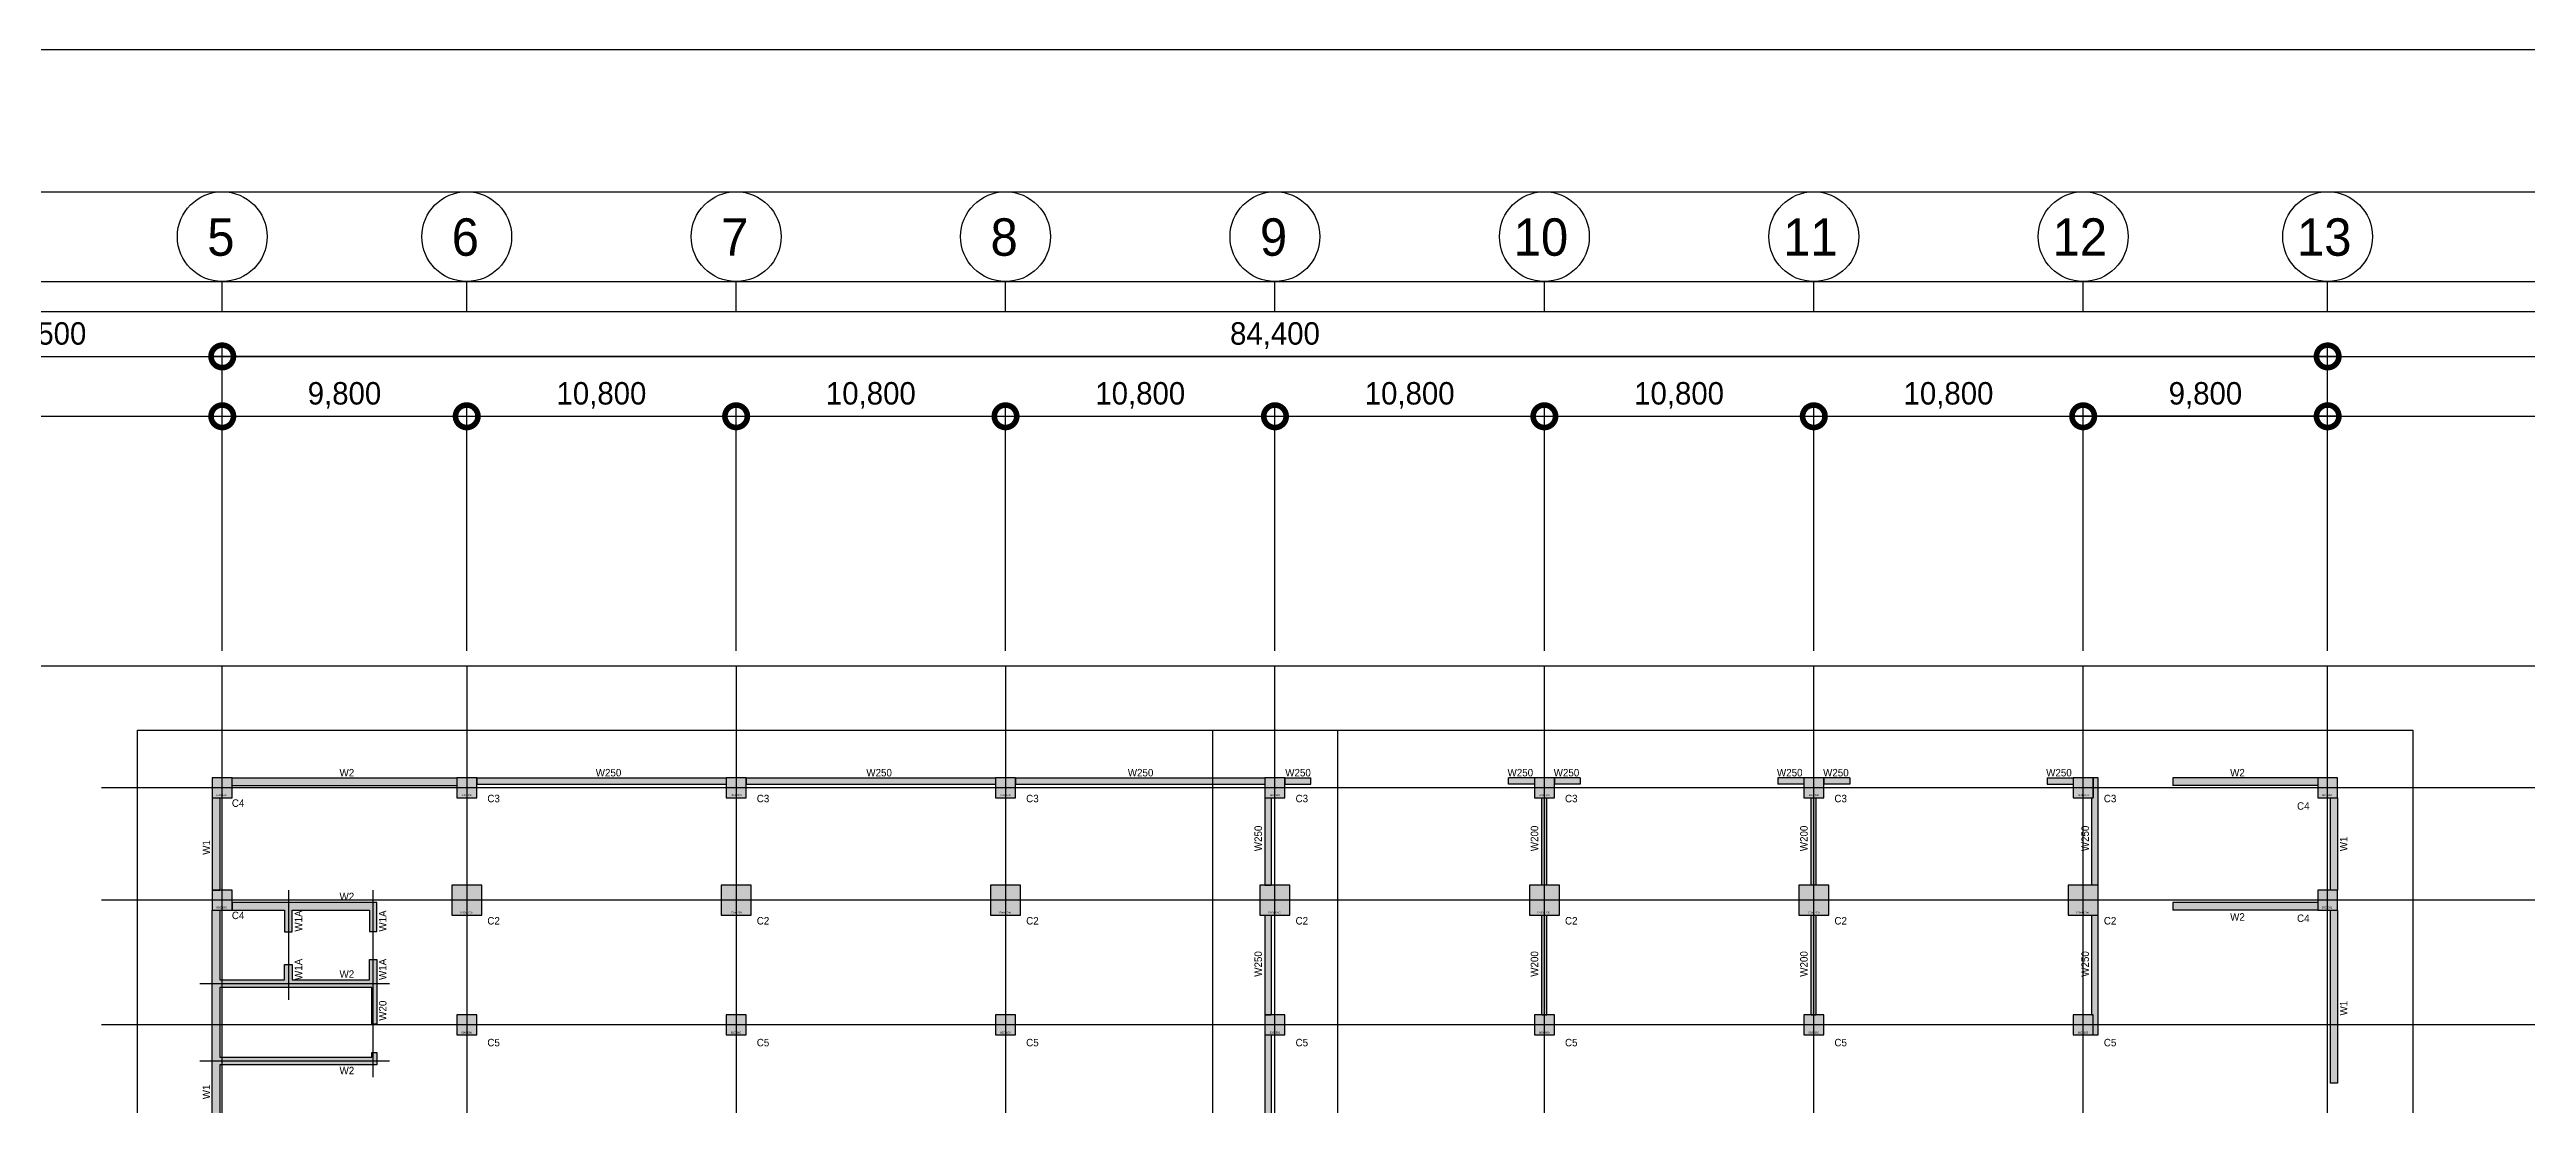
# Model space of a CAD drawing. Header units: millimetres. Extents: x -1318 to 252300, y 0 to 178200.
# Drawn here: x 85630 to 184923, y 135916 to 178200 of the extents above; entities that cross this region are included whole.
import ezdxf

# ---------------------------------------------------------------- set-up
doc = ezdxf.new("R2010")
doc.units = ezdxf.units.MM
doc.header["$LTSCALE"] = 300
doc.header["$PDSIZE"] = -1
for name, color, linetype in [('A-CEN', 1, 'Continuous'), ('A-CEN_axis', 12, 'Continuous'), ('A-COLUMN', 2, 'Continuous'), ('A-CON', 2, 'Continuous'), ('A-DIM', 7, 'Continuous'), ('A-SYM-BUB', 3, 'Continuous'), ('구조SOLID', 253, 'Continuous')]:
    doc.layers.add(name, color=color, linetype=linetype)
doc.layers.add('NOPLOT', color=191, linetype='Continuous', plot=False)
doc.layers.add('기둥부호', color=171, linetype='Continuous', plot=False)
doc.styles.add('Gdim', font='Dotum.ttf')
doc.dimstyles.new('Gdim300', dxfattribs={"dimscale": 300, "dimtxt": 3, "dimasz": 6, "dimexe": 1.5, "dimexo": 2, "dimgap": 1, "dimtad": 1, "dimdec": 0, "dimzin": 0, "dimdsep": 46, "dimlunit": 6, "dimtxsty": 'Gdim', "dimblk": 'DOTSMALL', "dimblk1": 'DOTSMALL', "dimblk2": 'DOTSMALL', "dimcen": 1.5, "dimdle": 1.5, "dimclrd": 1, "dimclre": 1, "dimclrt": 256, "dimazin": 0, "dimtfac": 1, "dimtdec": 0, "dimtix": 1, "dimtmove": 2, "dimatfit": 3, "dimldrblk": 'DOTSMALL', "dimfxl": 0, "dimtolj": 1, "dimtzin": 0, "dimlwd": -1, "dimlwe": -1, "dimarcsym": 0})

# ---------------------------------------------------------------- blocks, each defined once
blk = doc.blocks.new('A$Cd589e0f6')
at = {"layer": 'NOPLOT'}
for points in [[(9900, -5700), (218700, -5700), (218700, -172500), (9900, -172500)], [(13500, -9300), (215100, -9300), (215100, -168900), (13500, -168900)], [(14700, -10500), (213900, -10500), (213900, -167700), (14700, -167700)], [(16500, -12300), (212100, -12300), (212100, -165900), (16500, -165900)], [(18900, -14700), (209700, -14700), (209700, -163500), (18900, -163500)], [(28900, -24700), (199700, -24700), (199700, -153500), (28900, -153500)]]:
    blk.add_lwpolyline(points, close=True, dxfattribs=at)
blk = doc.blocks.new('_DotSmall')
at = {"color": 0, "linetype": 'ByBlock', "const_width": 0.5}
blk.add_lwpolyline([(-0.0625, 0, 1), (0.0625, 0, 1)], format="xyb", close=True, dxfattribs=at)
blk = doc.blocks.new('*D362')
at = {"layer": 'A-DIM', "color": 1, "transparency": 16777216}
for p, q in [((62350, 14895), (74050, 14895)), ((62800, 5495), (62800, 15345)), ((73600, 5495), (73600, 15345))]:
    blk.add_line(p, q, dxfattribs=at)
at = {"layer": 'Defpoints', "color": 0, "transparency": 16777216}
for p in [(73600, 14895), (62800, 4895), (73600, 4895)]:
    blk.add_point(p, dxfattribs=at)
at = {"layer": 'A-DIM', "color": 1, "transparency": 16777216, "xscale": 1800, "yscale": 1800, "zscale": 1800, "rotation": 180}
blk.add_blockref('_DotSmall', (62800, 14895), dxfattribs=at)
at = {"layer": 'A-DIM', "color": 1, "transparency": 16777216, "xscale": 1800, "yscale": 1800, "zscale": 1800}
blk.add_blockref('_DotSmall', (73600, 14895), dxfattribs=at)
at = {"layer": 'A-DIM', "color": 3, "transparency": 16777216, "insert": (68200, 15732), "char_height": 900, "attachment_point": 5, "style": 'Gdim'}
blk.add_mtext('\\A1;10,800', dxfattribs=at)
blk = doc.blocks.new('*D363')
at = {"layer": 'A-DIM', "color": 1, "transparency": 16777216}
for p, q in [((51550, 14895), (63250, 14895)), ((52000, 5495), (52000, 15345)), ((62800, 5495), (62800, 15345))]:
    blk.add_line(p, q, dxfattribs=at)
at = {"layer": 'Defpoints', "color": 0, "transparency": 16777216}
for p in [(62800, 14895), (52000, 4895), (62800, 4895)]:
    blk.add_point(p, dxfattribs=at)
at = {"layer": 'A-DIM', "color": 1, "transparency": 16777216, "xscale": 1800, "yscale": 1800, "zscale": 1800, "rotation": 180}
blk.add_blockref('_DotSmall', (52000, 14895), dxfattribs=at)
at = {"layer": 'A-DIM', "color": 1, "transparency": 16777216, "xscale": 1800, "yscale": 1800, "zscale": 1800}
blk.add_blockref('_DotSmall', (62800, 14895), dxfattribs=at)
at = {"layer": 'A-DIM', "color": 3, "transparency": 16777216, "insert": (57400, 15732), "char_height": 900, "attachment_point": 5, "style": 'Gdim'}
blk.add_mtext('\\A1;10,800', dxfattribs=at)
blk = doc.blocks.new('*D364')
at = {"layer": 'A-DIM', "color": 1, "transparency": 16777216}
for p, q in [((41750, 14895), (52450, 14895)), ((42200, 5495), (42200, 15345)), ((52000, 5495), (52000, 15345))]:
    blk.add_line(p, q, dxfattribs=at)
at = {"layer": 'Defpoints', "color": 0, "transparency": 16777216}
for p in [(52000, 14895), (42200, 4895), (52000, 4895)]:
    blk.add_point(p, dxfattribs=at)
at = {"layer": 'A-DIM', "color": 1, "transparency": 16777216, "xscale": 1800, "yscale": 1800, "zscale": 1800, "rotation": 180}
blk.add_blockref('_DotSmall', (42200, 14895), dxfattribs=at)
at = {"layer": 'A-DIM', "color": 1, "transparency": 16777216, "xscale": 1800, "yscale": 1800, "zscale": 1800}
blk.add_blockref('_DotSmall', (52000, 14895), dxfattribs=at)
at = {"layer": 'A-DIM', "color": 3, "transparency": 16777216, "insert": (47100, 15732), "char_height": 900, "attachment_point": 5, "style": 'Gdim'}
blk.add_mtext('\\A1;9,800', dxfattribs=at)
blk = doc.blocks.new('*D323')
at = {"layer": 'A-DIM', "color": 1, "transparency": 16777216}
for p, q in [((27250, 17295), (42650, 17295)), ((27700, 5495), (27700, 17745)), ((42200, 5495), (42200, 17745))]:
    blk.add_line(p, q, dxfattribs=at)
at = {"layer": 'Defpoints', "color": 0, "transparency": 16777216}
for p in [(42200, 17295), (27700, 4895), (42200, 4895)]:
    blk.add_point(p, dxfattribs=at)
at = {"layer": 'A-DIM', "color": 1, "transparency": 16777216, "xscale": 1800, "yscale": 1800, "zscale": 1800, "rotation": 180}
blk.add_blockref('_DotSmall', (27700, 17295), dxfattribs=at)
at = {"layer": 'A-DIM', "color": 1, "transparency": 16777216, "xscale": 1800, "yscale": 1800, "zscale": 1800}
blk.add_blockref('_DotSmall', (42200, 17295), dxfattribs=at)
at = {"layer": 'A-DIM', "color": 3, "transparency": 16777216, "insert": (34950, 18132), "char_height": 900, "attachment_point": 5, "style": 'Gdim'}
blk.add_mtext('\\A1;14,500', dxfattribs=at)
blk = doc.blocks.new('*D327')
at = {"layer": 'A-DIM', "color": 1, "transparency": 16777216}
for p, q in [((73150, 14895), (84850, 14895)), ((73600, 5495), (73600, 15345)), ((84400, 5495), (84400, 15345))]:
    blk.add_line(p, q, dxfattribs=at)
at = {"layer": 'Defpoints', "color": 0, "transparency": 16777216}
for p in [(84400, 14895), (73600, 4895), (84400, 4895)]:
    blk.add_point(p, dxfattribs=at)
at = {"layer": 'A-DIM', "color": 1, "transparency": 16777216, "xscale": 1800, "yscale": 1800, "zscale": 1800, "rotation": 180}
blk.add_blockref('_DotSmall', (73600, 14895), dxfattribs=at)
at = {"layer": 'A-DIM', "color": 1, "transparency": 16777216, "xscale": 1800, "yscale": 1800, "zscale": 1800}
blk.add_blockref('_DotSmall', (84400, 14895), dxfattribs=at)
at = {"layer": 'A-DIM', "color": 3, "transparency": 16777216, "insert": (79000, 15732), "char_height": 900, "attachment_point": 5, "style": 'Gdim'}
blk.add_mtext('\\A1;10,800', dxfattribs=at)
blk = doc.blocks.new('*D334')
at = {"layer": 'A-DIM', "color": 1, "transparency": 16777216}
for p, q in [((105550, 14895), (117250, 14895)), ((106000, 5495), (106000, 15345)), ((116800, 5495), (116800, 15345))]:
    blk.add_line(p, q, dxfattribs=at)
at = {"layer": 'Defpoints', "color": 0, "transparency": 16777216}
for p in [(116800, 14895), (106000, 4895), (116800, 4895)]:
    blk.add_point(p, dxfattribs=at)
at = {"layer": 'A-DIM', "color": 1, "transparency": 16777216, "xscale": 1800, "yscale": 1800, "zscale": 1800, "rotation": 180}
blk.add_blockref('_DotSmall', (106000, 14895), dxfattribs=at)
at = {"layer": 'A-DIM', "color": 1, "transparency": 16777216, "xscale": 1800, "yscale": 1800, "zscale": 1800}
blk.add_blockref('_DotSmall', (116800, 14895), dxfattribs=at)
at = {"layer": 'A-DIM', "color": 3, "transparency": 16777216, "insert": (111400, 15732), "char_height": 900, "attachment_point": 5, "style": 'Gdim'}
blk.add_mtext('\\A1;10,800', dxfattribs=at)
blk = doc.blocks.new('*D335')
at = {"layer": 'A-DIM', "color": 1, "transparency": 16777216}
for p, q in [((127050, 14895), (116350, 14895)), ((116800, 5495), (116800, 15345)), ((126600, 5495), (126600, 15345))]:
    blk.add_line(p, q, dxfattribs=at)
at = {"layer": 'Defpoints', "color": 0, "transparency": 16777216}
for p in [(116800, 14895), (116800, 4895), (126600, 4895)]:
    blk.add_point(p, dxfattribs=at)
at = {"layer": 'A-DIM', "color": 1, "transparency": 16777216, "xscale": 1800, "yscale": 1800, "zscale": 1800, "rotation": 180}
blk.add_blockref('_DotSmall', (116800, 14895), dxfattribs=at)
at = {"layer": 'A-DIM', "color": 1, "transparency": 16777216, "xscale": 1800, "yscale": 1800, "zscale": 1800}
blk.add_blockref('_DotSmall', (126600, 14895), dxfattribs=at)
at = {"layer": 'A-DIM', "color": 3, "transparency": 16777216, "insert": (121700, 15732), "char_height": 900, "attachment_point": 5, "style": 'Gdim'}
blk.add_mtext('\\A1;9,800', dxfattribs=at)
blk = doc.blocks.new('*D336')
at = {"layer": 'A-DIM', "color": 1, "transparency": 16777216}
for p, q in [((127050, 17295), (41750, 17295)), ((42200, 5495), (42200, 17745)), ((126600, 5495), (126600, 17745))]:
    blk.add_line(p, q, dxfattribs=at)
at = {"layer": 'Defpoints', "color": 0, "transparency": 16777216}
for p in [(42200, 17295), (42200, 4895), (126600, 4895)]:
    blk.add_point(p, dxfattribs=at)
at = {"layer": 'A-DIM', "color": 1, "transparency": 16777216, "xscale": 1800, "yscale": 1800, "zscale": 1800, "rotation": 180}
blk.add_blockref('_DotSmall', (42200, 17295), dxfattribs=at)
at = {"layer": 'A-DIM', "color": 1, "transparency": 16777216, "xscale": 1800, "yscale": 1800, "zscale": 1800}
blk.add_blockref('_DotSmall', (126600, 17295), dxfattribs=at)
at = {"layer": 'A-DIM', "color": 3, "transparency": 16777216, "insert": (84400, 18132), "char_height": 900, "attachment_point": 5, "style": 'Gdim'}
blk.add_mtext('\\A1;84,400', dxfattribs=at)
blk = doc.blocks.new('*D337')
at = {"layer": 'A-DIM', "color": 1, "transparency": 16777216}
for p, q in [((94750, 14895), (106450, 14895)), ((95200, 5495), (95200, 15345)), ((106000, 5495), (106000, 15345))]:
    blk.add_line(p, q, dxfattribs=at)
at = {"layer": 'Defpoints', "color": 0, "transparency": 16777216}
for p in [(106000, 14895), (95200, 4895), (106000, 4895)]:
    blk.add_point(p, dxfattribs=at)
at = {"layer": 'A-DIM', "color": 1, "transparency": 16777216, "xscale": 1800, "yscale": 1800, "zscale": 1800, "rotation": 180}
blk.add_blockref('_DotSmall', (95200, 14895), dxfattribs=at)
at = {"layer": 'A-DIM', "color": 1, "transparency": 16777216, "xscale": 1800, "yscale": 1800, "zscale": 1800}
blk.add_blockref('_DotSmall', (106000, 14895), dxfattribs=at)
at = {"layer": 'A-DIM', "color": 3, "transparency": 16777216, "insert": (100600, 15732), "char_height": 900, "attachment_point": 5, "style": 'Gdim'}
blk.add_mtext('\\A1;10,800', dxfattribs=at)
blk = doc.blocks.new('*D338')
at = {"layer": 'A-DIM', "color": 1, "transparency": 16777216}
for p, q in [((83950, 14895), (95650, 14895)), ((84400, 5495), (84400, 15345)), ((95200, 5495), (95200, 15345))]:
    blk.add_line(p, q, dxfattribs=at)
at = {"layer": 'Defpoints', "color": 0, "transparency": 16777216}
for p in [(95200, 14895), (84400, 4895), (95200, 4895)]:
    blk.add_point(p, dxfattribs=at)
at = {"layer": 'A-DIM', "color": 1, "transparency": 16777216, "xscale": 1800, "yscale": 1800, "zscale": 1800, "rotation": 180}
blk.add_blockref('_DotSmall', (84400, 14895), dxfattribs=at)
at = {"layer": 'A-DIM', "color": 1, "transparency": 16777216, "xscale": 1800, "yscale": 1800, "zscale": 1800}
blk.add_blockref('_DotSmall', (95200, 14895), dxfattribs=at)
at = {"layer": 'A-DIM', "color": 3, "transparency": 16777216, "insert": (89800, 15732), "char_height": 900, "attachment_point": 5, "style": 'Gdim'}
blk.add_mtext('\\A1;10,800', dxfattribs=at)
blk = doc.blocks.new('C2')
at = {"layer": 'A-COLUMN'}
blk.add_lwpolyline([(-600, -600), (600, -600), (600, 600), (-600, 600)], close=True, dxfattribs=at)
at = {"layer": 'NOPLOT', "style": 'Gdim'}
blk.add_text('1200x1200', height=75, dxfattribs=at).set_placement((-289, -530))
blk = doc.blocks.new('C3')
at = {"layer": 'A-COLUMN'}
blk.add_lwpolyline([(-400, -400), (400, -400), (400, 400), (-400, 400)], close=True, dxfattribs=at)
at = {"layer": 'NOPLOT', "style": 'Gdim'}
blk.add_text('800X800', height=75, dxfattribs=at).set_placement((-202, -330))
blk = doc.blocks.new('C4')
at = {"layer": 'A-COLUMN'}
blk.add_lwpolyline([(-400, -400), (400, -400), (400, 400), (-400, 400)], close=True, dxfattribs=at)
at = {"layer": 'NOPLOT', "style": 'Gdim'}
blk.add_text('800X800', height=75, dxfattribs=at).set_placement((-230, -328))
blk = doc.blocks.new('C5')
at = {"layer": 'A-COLUMN'}
blk.add_lwpolyline([(-400, -400), (400, -400), (400, 400), (-400, 400)], close=True, dxfattribs=at)
at = {"layer": 'NOPLOT', "style": 'Gdim'}
blk.add_text('800X800', height=75, dxfattribs=at).set_placement((-211, -347))
blk = doc.blocks.new('grid-noplot-update')
at = {"layer": 'A-CEN_axis'}
for p, q in [((42200, -123905), (42200, 4895)), ((52000, 4895), (52000, -75026.5)), ((62800, 4895), (62800, -75026.5)), ((73600, 4895), (73600, -75026.5)), ((84400, -123905), (84400, 4895)), ((95200, -123905), (95200, 4895)), ((106000, -43800), (106000, 4895)), ((116800, -123905), (116800, 4895)), ((126600, -123905), (126600, 4895)), ((149346.4, 0), (37353.2, 0)), ((149346.4, -4500), (37353.2, -4500)), ((149346.4, -9500), (37353.2, -9500))]:
    blk.add_line(p, q, dxfattribs=at)
at = {"layer": 'A-SYM-BUB', "color": 7, "elevation": 0}
for points in [[(42200, 19095), (42200, 20295, -1), (42200, 23895, -1), (42200, 20295, 0)], [(52000, 19095), (52000, 20295, -1), (52000, 23895, -1), (52000, 20295, 0)], [(62800, 19095), (62800, 20295, -1), (62800, 23895, -1), (62800, 20295, 0)], [(73600, 19095), (73600, 20295, -1), (73600, 23895, -1), (73600, 20295, 0)], [(84400, 19095), (84400, 20295, -1), (84400, 23895, -1), (84400, 20295, 0)], [(95200, 19095), (95200, 20295, -1), (95200, 23895, -1), (95200, 20295, 0)], [(106000, 19095), (106000, 20295, -1), (106000, 23895, -1), (106000, 20295, 0)], [(116800, 19095), (116800, 20295, -1), (116800, 23895, -1), (116800, 20295, 0)], [(126600, 19095), (126600, 20295, -1), (126600, 23895, -1), (126600, 20295, 0)]]:
    blk.add_lwpolyline(points, format="xyb", dxfattribs=at)
at = {"layer": 'A-SYM-BUB', "style": 'Gdim'}
for s, p in [('6', (51398.5, 21329)), ('8', (72998.5, 21329)), ('9', (83798.5, 21329)), ('10', (93971.8, 21329)), ('12', (115571.8, 21329)), ('13', (125371.8, 21329)), ('5', (41598.5, 21329)), ('7', (62198.5, 21329)), ('11', (104771.8, 21329))]:
    blk.add_text(s, height=1500, dxfattribs=at).set_placement(p)
at = {"layer": 'A-DIM'}
for base, p1, p2, picture, middle in [((42200, 17295), (27700, 4895), (42200, 4895), '*D323', (34950, 18132.3)), ((52000, 14895), (42200, 4895), (52000, 4895), '*D364', (47100, 15732.3)), ((62800, 14895), (52000, 4895), (62800, 4895), '*D363', (57400, 15732.3)), ((73600, 14895), (62800, 4895), (73600, 4895), '*D362', (68200, 15732.3)), ((84400, 14895), (73600, 4895), (84400, 4895), '*D327', (79000, 15732.3)), ((116800, 14895), (126600, 4895), (116800, 4895), '*D335', (121700, 15732.3))]:
    dim = blk.add_linear_dim(base=base, p1=p1, p2=p2, angle=180, dimstyle='Gdim300', override={"dimtxsty": 'Gdim', "dimclrt": 3}, dxfattribs=at)
    dim.commit()
    dim.dimension.update_dxf_attribs({"geometry": picture, "text_midpoint": middle})
for base, p1, p2, picture, middle in [((42200, 17295), (126600, 4895), (42200, 4895), '*D336', (84400, 18132.3)), ((95200, 14895), (84400, 4895), (95200, 4895), '*D338', (89800, 15732.3)), ((106000, 14895), (95200, 4895), (106000, 4895), '*D337', (100600, 15732.3)), ((116800, 14895), (106000, 4895), (116800, 4895), '*D334', (111400, 15732.3))]:
    dim = blk.add_linear_dim(base=base, p1=p1, p2=p2, dimstyle='Gdim300', override={"dimtxsty": 'Gdim', "dimclrt": 3}, dxfattribs=at)
    dim.commit()
    dim.dimension.update_dxf_attribs({"geometry": picture, "text_midpoint": middle})

msp = doc.modelspace()

# ---------------------------------------------------------------- hatches: boundary and pattern name
at = {"layer": '구조SOLID', "transparency": 33554687}
h = msp.add_hatch(color=256, dxfattribs=at)
h.dxf.hatch_style = 1
h.paths.add_polyline_path([(92954, 149005), (92154, 149005), (92154, 148205), (92954, 148205)])
h.paths.add_polyline_path([(101954, 149005), (92954, 149005), (92954, 148705), (101954, 148705)])
h.paths.add_polyline_path([(102754, 149005), (101954, 149005), (101954, 148205), (102754, 148205)])
h.paths.add_polyline_path([(112754, 149005), (102754, 149005), (102754, 148755), (112754, 148755)])
h.paths.add_polyline_path([(113554, 149005), (112754, 149005), (112754, 148205), (113554, 148205)])
h.paths.add_polyline_path([(123554, 149005), (113554, 149005), (113554, 148755), (123554, 148755)])
h.paths.add_polyline_path([(124354, 149005), (123554, 149005), (123554, 148205), (124354, 148205)])
h.paths.add_polyline_path([(134354, 149005), (124354, 149005), (124354, 148755), (134354, 148755)])
h.paths.add_polyline_path([(135154, 149005), (134354, 149005), (134354, 148205), (135154, 148205)])
h.paths.add_polyline_path([(134604, 148205), (134354, 148205), (134354, 144705), (134604, 144705)])
h.paths.add_polyline_path([(135354, 144705), (134154, 144705), (134154, 143505), (135354, 143505)])
h.paths.add_polyline_path([(134604, 143505), (134354, 143505), (134354, 139505), (134604, 139505)])
h.paths.add_polyline_path([(135154, 139505), (134354, 139505), (134354, 138705), (135154, 138705)])
h.paths.add_polyline_path([(134604, 138705), (134354, 138705), (134354, 128805), (134604, 128805)])
h.paths.add_polyline_path([(135454, 128805), (134054, 128805), (134054, 127405), (135454, 127405)])
h.paths.add_polyline_path([(144854, 127755), (135454, 127755), (135454, 127505), (144854, 127505)])
h.paths.add_polyline_path([(146254, 128805), (144854, 128805), (144854, 127405), (146254, 127405)])
h.paths.add_polyline_path([(155654, 127755), (146254, 127755), (146254, 127505), (155654, 127505)])
h.paths.add_polyline_path([(157054, 128805), (155654, 128805), (155654, 127405), (157054, 127405)])
h.paths.add_polyline_path([(166554, 127755), (157054, 127755), (157054, 127505), (166554, 127505)])
h.paths.add_polyline_path([(167754, 128705), (166554, 128705), (166554, 127505), (167754, 127505)])
h.paths.add_polyline_path([(168054, 127755), (167754, 127755), (167754, 127505), (168054, 127505)])
h.paths.add_polyline_path([(171054, 135205), (170754, 135205), (170754, 127755), (170454, 127755), (170454, 127505), (171054, 127505), (171054, 128305), (176554, 128305), (176554, 128605), (171054, 128605)])
h.paths.add_polyline_path([(177354, 128605), (176554, 128605), (176554, 127605), (177354, 127605)])
h.paths.add_polyline_path([(177354, 135445), (177054, 135445), (177054, 128605), (177354, 128605)])
h.paths.add_polyline_path([(176554, 149005), (170754, 149005), (170754, 148705), (176554, 148705)])
h.paths.add_polyline_path([(177354, 149005), (176554, 149005), (176554, 148205), (177354, 148205)])
h.paths.add_polyline_path([(177354, 148205), (177054, 148205), (177054, 144505), (177354, 144505)])
h.paths.add_polyline_path([(177354, 144505), (176554, 144505), (176554, 143705), (177354, 143705)])
h.paths.add_polyline_path([(176554, 144005), (170754, 144005), (170754, 143705), (176554, 143705)])
h.paths.add_polyline_path([(177354, 143705), (177054, 143705), (177054, 136765), (177354, 136765)])
h.paths.add_polyline_path([(167554, 149005), (166754, 149005), (166754, 148205), (167554, 148205)])
h.paths.add_polyline_path([(167754, 149005), (167554, 149005), (167554, 148205), (167504, 148205), (167504, 144705), (167754, 144705)])
h.paths.add_polyline_path([(167754, 144705), (166554, 144705), (166554, 143505), (167754, 143505)])
h.paths.add_polyline_path([(167754, 143505), (167504, 143505), (167504, 139505), (167554, 139505), (167554, 138705), (167754, 138705)])
h.paths.add_polyline_path([(167554, 139505), (166754, 139505), (166754, 138705), (167554, 138705)])
h.paths.add_polyline_path([(156754, 149005), (155954, 149005), (155954, 148205), (156754, 148205)])
h.paths.add_polyline_path([(156454, 148205), (156254, 148205), (156254, 144705), (156454, 144705)])
h.paths.add_polyline_path([(156954, 144705), (155754, 144705), (155754, 143505), (156954, 143505)])
h.paths.add_polyline_path([(156454, 143505), (156254, 143505), (156254, 139505), (156454, 139505)])
h.paths.add_polyline_path([(156754, 139505), (155954, 139505), (155954, 138705), (156754, 138705)])
h.paths.add_polyline_path([(145954, 149005), (145154, 149005), (145154, 148205), (145954, 148205)])
h.paths.add_polyline_path([(145654, 148205), (145454, 148205), (145454, 144705), (145654, 144705)])
h.paths.add_polyline_path([(146154, 144705), (144954, 144705), (144954, 143505), (146154, 143505)])
h.paths.add_polyline_path([(145654, 143505), (145454, 143505), (145454, 139505), (145654, 139505)])
h.paths.add_polyline_path([(145954, 139505), (145154, 139505), (145154, 138705), (145954, 138705)])
h.paths.add_polyline_path([(92454, 148205), (92154, 148205), (92154, 144505), (92454, 144505)])
h.paths.add_polyline_path([(92954, 144505), (92154, 144505), (92154, 143705), (92954, 143705)])
h.paths.add_polyline_path([(92454, 143705), (92154, 143705), (92154, 128705), (92454, 128705), (92454, 137505), (98754, 137505), (98754, 138005), (98554, 138005), (98554, 137805), (92454, 137805), (92454, 140605), (98554, 140605), (98554, 139135), (98754, 139135), (98754, 141725), (98454, 141725), (98454, 140905), (95354, 140905), (95354, 141530), (95054, 141530), (95054, 140905), (92454, 140905)])
h.paths.add_polyline_path([(98754, 144005), (92954, 144005), (92954, 143705), (95054, 143705), (95054, 142830), (95354, 142830), (95354, 143705), (98454, 143705), (98454, 142855), (98754, 142855)])
h.paths.add_polyline_path([(102954, 144705), (101754, 144705), (101754, 143505), (102954, 143505)])
h.paths.add_polyline_path([(113754, 144705), (112554, 144705), (112554, 143505), (113754, 143505)])
h.paths.add_polyline_path([(124554, 144705), (123354, 144705), (123354, 143505), (124554, 143505)])
h.paths.add_polyline_path([(124354, 139505), (123554, 139505), (123554, 138705), (124354, 138705)])
h.paths.add_polyline_path([(113554, 139505), (112754, 139505), (112754, 138705), (113554, 138705)])
h.paths.add_polyline_path([(102754, 139505), (101954, 139505), (101954, 138705), (102754, 138705)])
h.paths.add_polyline_path([(92954, 128705), (92154, 128705), (92154, 127705), (92954, 127705)])
h.paths.add_polyline_path([(92454, 127705), (92154, 127705), (92154, 123805), (98754, 123805), (98754, 128005), (94854, 128005), (94854, 124105), (92454, 124105)])
h.paths.add_polyline_path([(95154, 127705), (98454, 127705), (98454, 124105), (95154, 124105)], flags=16)
h.paths.add_polyline_path([(93054, 128005), (92954, 128005), (92954, 127705), (93054, 127705)])
h.paths.add_polyline_path([(102954, 128705), (101754, 128705), (101754, 127505), (102954, 127505)])
h.paths.add_polyline_path([(113854, 128805), (112454, 128805), (112454, 127405), (113854, 127405)])
h.paths.add_polyline_path([(124654, 128805), (123254, 128805), (123254, 127405), (124654, 127405)])
h.paths.add_polyline_path([(92454, 121205), (98454, 121205), (98454, 120755), (98754, 120755), (98754, 121505), (92454, 121505), (92454, 121805), (92154, 121805), (92154, 112505), (92454, 112505), (92454, 116705), (98454, 116705), (98454, 115955), (98754, 115955), (98754, 117655), (98454, 117655), (98454, 117005), (92454, 117005)])
h.paths.add_polyline_path([(92954, 112505), (92154, 112505), (92154, 111705), (92954, 111705)])
h.paths.add_polyline_path([(98754, 112855), (98454, 112855), (98454, 112505), (92954, 112505), (92954, 112205), (98754, 112205)])
h.paths.add_polyline_path([(92454, 111705), (92154, 111705), (92154, 108005), (92454, 108005)])
h.paths.add_polyline_path([(92954, 108005), (92154, 108005), (92154, 107205), (92954, 107205)])
h.paths.add_polyline_path([(98754, 107505), (92954, 107505), (92954, 107205), (98754, 107205)])
h.paths.add_polyline_path([(102754, 108005), (101954, 108005), (101954, 107205), (102754, 107205)])
h.paths.add_polyline_path([(102954, 112705), (101754, 112705), (101754, 111505), (102954, 111505)])
h.paths.add_polyline_path([(102754, 117505), (101954, 117505), (101954, 116705), (102754, 116705)])
h.paths.add_polyline_path([(113554, 117505), (112754, 117505), (112754, 116705), (113554, 116705)])
h.paths.add_polyline_path([(113754, 112705), (112554, 112705), (112554, 111505), (113754, 111505)])
h.paths.add_polyline_path([(113554, 108005), (112754, 108005), (112754, 107205), (113554, 107205)])
h.paths.add_polyline_path([(112754, 107455), (102754, 107455), (102754, 107205), (112754, 107205)])
h.paths.add_polyline_path([(92954, 104205), (92154, 104205), (92154, 103405), (92954, 103405)])
h.paths.add_polyline_path([(102754, 104205), (101954, 104205), (101954, 103405), (102754, 103405)])
h.paths.add_polyline_path([(92954, 92355), (92154, 92355), (92154, 91555), (92954, 91555)])
h.paths.add_polyline_path([(92954, 81205), (92154, 81205), (92154, 80405), (92954, 80405)])
h.paths.add_polyline_path([(92404, 80405), (92154, 80405)], flags=17)
h.paths.add_polyline_path([(92754, 77405), (92154, 77405), (92154, 76805), (92754, 76805)])
h.paths.add_polyline_path([(102054, 77055), (92754, 77055), (92754, 76805), (102054, 76805)])
h.paths.add_polyline_path([(102654, 77405), (102054, 77405), (102054, 76805), (102654, 76805)])
h.paths.add_polyline_path([(102754, 81205), (101954, 81205), (101954, 80405), (102754, 80405)])
h.paths.add_polyline_path([(102754, 92355), (101954, 92355), (101954, 91555), (102754, 91555)])
h.paths.add_polyline_path([(123554, 107455), (113554, 107455), (113554, 107205), (123554, 107205)])
h.paths.add_polyline_path([(124354, 108005), (123554, 108005), (123554, 107205), (124354, 107205)])
h.paths.add_polyline_path([(124554, 112705), (123354, 112705), (123354, 111505), (124554, 111505)])
h.paths.add_polyline_path([(124354, 117505), (123554, 117505), (123554, 116705), (124354, 116705)])
h.paths.add_polyline_path([(135154, 117505), (134354, 117505), (134354, 116705), (135154, 116705)])
h.paths.add_polyline_path([(135354, 112705), (134154, 112705), (134154, 111505), (135354, 111505)])
h.paths.add_polyline_path([(135154, 108005), (134354, 108005), (134354, 107205), (135154, 107205)])
h.paths.add_polyline_path([(134354, 107455), (124354, 107455), (124354, 107205), (134354, 107205)])
h.paths.add_polyline_path([(145154, 107455), (135154, 107455), (135154, 107205), (135154, 107205), (145154, 107205)])
h.paths.add_polyline_path([(145954, 108005), (145154, 108005), (145154, 107205), (145954, 107205)])
h.paths.add_polyline_path([(146154, 112705), (144954, 112705), (144954, 111505), (146154, 111505)])
h.paths.add_polyline_path([(145954, 117505), (145154, 117505), (145154, 116705), (145954, 116705)])
h.paths.add_polyline_path([(156754, 117505), (155954, 117505), (155954, 116705), (156754, 116705)])
h.paths.add_polyline_path([(156954, 112705), (155754, 112705), (155754, 111505), (156954, 111505)])
h.paths.add_polyline_path([(156754, 108005), (155954, 108005), (155954, 107205), (156754, 107205)])
h.paths.add_polyline_path([(155954, 107455), (145954, 107455), (145954, 107205), (155954, 107205)])
h.paths.add_polyline_path([(166754, 107455), (156754, 107455), (156754, 107205), (166754, 107205)])
h.paths.add_polyline_path([(167554, 108005), (166754, 108005), (166754, 107205), (167554, 107205)])
h.paths.add_polyline_path([(167754, 112705), (166554, 112705), (166554, 111505), (167754, 111505)])
h.paths.add_polyline_path([(167554, 117505), (166754, 117505), (166754, 116705), (167554, 116705)])
h.paths.add_polyline_path([(177354, 127605), (177054, 127605), (177054, 121805), (170754, 121805), (170754, 118605), (171679, 118605), (171679, 118905), (171054, 118905), (171054, 121505), (173804, 121505), (173804, 118905), (172979, 118905), (172979, 118605), (174879, 118605), (174879, 118905), (174004, 118905), (174004, 121505), (177054, 121505), (177054, 118905), (176179, 118905), (176179, 118605), (177054, 118605), (177054, 115605), (170754, 115605), (170754, 115105), (170954, 115105), (170954, 115305), (177054, 115305), (177054, 112505), (177354, 112505)])
h.paths.add_polyline_path([(177354, 112505), (176554, 112505), (176554, 111705), (177354, 111705)])
h.paths.add_polyline_path([(176554, 112505), (170954, 112505), (170954, 113975), (170754, 113975), (170754, 112205), (176554, 112205)])
h.paths.add_polyline_path([(177354, 111705), (177054, 111705), (177054, 108005), (177354, 108005)])
h.paths.add_polyline_path([(177354, 108005), (177054, 108005), (176554, 108005), (176554, 107505), (176554, 107505), (176554, 107205), (177354, 107205)])
h.paths.add_polyline_path([(176554, 107505), (170754, 107505), (170754, 107205), (176554, 107205)])
h.paths.add_polyline_path([(159554, 104205), (156454, 104205), (156454, 103055), (156754, 103055), (156754, 103905), (159254, 103905), (159254, 100805), (156754, 100805), (156754, 101755), (156454, 101755), (156454, 100505), (159554, 100505)])
h.paths.add_polyline_path([(171654, 104205), (170854, 104205), (170854, 103405), (171654, 103405)])
h.paths.add_polyline_path([(153054, 107105), (152754, 107105), (152754, 104205), (146454, 104205), (146454, 100505), (149454, 100505), (149454, 91705), (149754, 91705), (149754, 100505), (150039, 100505), (150039, 100805), (146754, 100805), (146754, 103905), (152754, 103905), (152754, 100805), (151169, 100805), (151169, 100505), (153054, 100505)])
h.paths.add_polyline_path([(145954, 104205), (145154, 104205), (145154, 103405), (145954, 103405)])
h.paths.add_polyline_path([(135154, 104205), (134354, 104205), (134354, 103405), (135154, 103405)])
h.paths.add_polyline_path([(124354, 104205), (123554, 104205), (123554, 103405), (124354, 103405)])
h.paths.add_polyline_path([(113554, 104205), (112754, 104205), (112754, 103405), (113554, 103405)])
h.paths.add_polyline_path([(109754, 98655), (109454, 98655), (109454, 80905), (112754, 80905), (112754, 81205), (109754, 81205)])
h.paths.add_polyline_path([(113554, 92355), (112754, 92355), (112754, 91555), (113554, 91555)])
h.paths.add_polyline_path([(124354, 92355), (123554, 92355), (123554, 91555), (124354, 91555)])
h.paths.add_polyline_path([(135154, 92355), (134354, 92355), (134354, 91555), (135154, 91555)])
h.paths.add_polyline_path([(145954, 92355), (145154, 92355), (145154, 91555), (145954, 91555)])
h.paths.add_polyline_path([(153554, 94805), (152754, 94805), (152754, 94005), (153554, 94005)])
h.paths.add_polyline_path([(159554, 94805), (158754, 94805), (158754, 94005), (159554, 94005)])
h.paths.add_polyline_path([(159554, 88005), (158754, 88005), (158754, 87205), (159554, 87205)])
h.paths.add_polyline_path([(153554, 88005), (152754, 88005), (152754, 87205), (153554, 87205)])
h.paths.add_polyline_path([(153554, 80505), (152754, 80505), (152754, 79705), (153554, 79705)])
h.paths.add_polyline_path([(159554, 80505), (158754, 80505), (158754, 79705), (159554, 79705)])
h.paths.add_polyline_path([(149754, 90575), (149454, 90575), (149454, 80005), (145954, 80005), (145954, 79705), (149754, 79705)])
h.paths.add_polyline_path([(145954, 80505), (145154, 80505), (145154, 79705), (145954, 79705)])
h.paths.add_polyline_path([(145154, 80005), (135154, 80005), (135154, 79705), (145154, 79705)])
h.paths.add_polyline_path([(135154, 81205), (134354, 81205), (134354, 79705), (135154, 79705)])
h.paths.add_polyline_path([(134354, 81205), (124354, 81205), (124354, 80905), (134354, 80905)])
h.paths.add_polyline_path([(124354, 81205), (123554, 81205), (123554, 80405), (124354, 80405)])
h.paths.add_polyline_path([(123554, 81205), (113554, 81205), (113554, 80905), (123554, 80905)])
h.paths.add_polyline_path([(113554, 81205), (112754, 81205), (112754, 80405), (113554, 80405)])
h.paths.add_polyline_path([(112854, 77055), (102654, 77055), (102654, 76805), (112854, 76805)])
h.paths.add_polyline_path([(113454, 77405), (112854, 77405), (112854, 76805), (113454, 76805)])
h.paths.add_polyline_path([(123654, 77055), (113454, 77055), (113454, 76805), (123654, 76805)])
h.paths.add_polyline_path([(124254, 77405), (123654, 77405), (123654, 76805), (124254, 76805)])
h.paths.add_polyline_path([(134454, 77055), (124254, 77055), (124254, 76805), (134454, 76805)])
h.paths.add_polyline_path([(135054, 77405), (134454, 77405), (134454, 76805), (135054, 76805)])
h.paths.add_polyline_path([(145954, 71505), (145154, 71505), (145154, 70705), (145954, 70705)])
h.paths.add_polyline_path([(156754, 71505), (155954, 71505), (155954, 70705), (156754, 70705)])
h.paths.add_polyline_path([(167754, 71505), (166954, 71505), (166954, 70705), (167754, 70705)])
h.paths.add_polyline_path([(171654, 71505), (170854, 71505), (170854, 70705), (171654, 70705)])
h.paths.add_polyline_path([(177254, 71405), (176654, 71405), (176654, 70805), (177254, 70805)])
h.paths.add_polyline_path([(177254, 80405), (176654, 80405), (176654, 79805), (177254, 79805)])
h.paths.add_polyline_path([(171654, 80505), (170854, 80505), (170854, 79705), (171654, 79705)])
h.paths.add_polyline_path([(171654, 90105), (170854, 90105), (170854, 89305), (171654, 89305)])
h.paths.add_polyline_path([(176654, 90105), (171654, 90105), (171654, 89905), (176654, 89905)])
h.paths.add_polyline_path([(177254, 90105), (176654, 90105), (176654, 89505), (177254, 89505)])
h.paths.add_polyline_path([(178154, 90105), (177254, 90105), (177254, 89905), (177954, 89905), (177954, 89205), (178154, 89205)])
h.paths.add_polyline_path([(171654, 94805), (170854, 94805), (170854, 94005), (171654, 94005)])
h.paths.add_polyline_path([(109754, 104205), (109454, 104205), (109454, 100655), (109754, 100655)])
h.paths.add_polyline_path([(109454, 104205), (109754, 104205), (109754, 107105), (109454, 107105)])
h.paths.add_polyline_path([(136194, 148755), (136194, 149005), (135154, 149005), (135154, 148755)])
h.paths.add_polyline_path([(144114, 149005), (144114, 148755), (145154, 148755), (145154, 149005)])
h.paths.add_polyline_path([(146994, 148755), (146994, 149005), (145954, 149005), (145954, 148755)])
h.paths.add_polyline_path([(154914, 149005), (154914, 148755), (155954, 148755), (155954, 149005)])
h.paths.add_polyline_path([(157794, 148755), (157794, 149005), (156754, 149005), (156754, 148755)])
h.paths.add_polyline_path([(165714, 149005), (165714, 148755), (166754, 148755), (166754, 149005)])
h.paths.add_polyline_path([(92154, 84535), (92404, 84535), (92404, 85835), (92154, 85835)])
h.paths.add_polyline_path([(92404, 99225), (92154, 99225), (92154, 98075), (92404, 98075)])
h.paths.add_polyline_path([(92154, 103185), (92404, 103185), (92404, 103405), (92154, 103405)])

# ---------------------------------------------------------------- linework, layer by layer
at = {"layer": 'A-CEN'}
for p, q in [((95204, 144505), (95204, 140105)), ((98604, 137005), (98604, 144505)), ((99254, 140755), (91654, 140755)), ((99254, 137655), (91654, 137655))]:
    msp.add_line(p, q, dxfattribs=at)
at = {"layer": 'A-CON'}
for p, q in [((92954, 148705), (92954, 149005)), ((101954, 149005), (101954, 148705)), ((102754, 149005), (102754, 148755)), ((112754, 149005), (112754, 148755)), ((113554, 149005), (113554, 148755)), ((123554, 149005), (123554, 148755)), ((124354, 149005), (124354, 148755)), ((134354, 149005), (134354, 148755)), ((135154, 149005), (136194, 149005)), ((135154, 149005), (135154, 148755)), ((136194, 148755), (136194, 149005)), ((144114, 148755), (144114, 149005)), ((145154, 149005), (144114, 149005)), ((145154, 149005), (145154, 148755)), ((146994, 149005), (145954, 149005)), ((145954, 149005), (145954, 148755)), ((146994, 149005), (146994, 148755)), ((154914, 149005), (154914, 148755)), ((155954, 149005), (154914, 149005)), ((155954, 149005), (155954, 148755)), ((157794, 149005), (156754, 149005)), ((156754, 149005), (156754, 148755)), ((157794, 149005), (157794, 148755)), ((165714, 149005), (165714, 148755)), ((165714, 149005), (166754, 149005)), ((166754, 149005), (166754, 148755)), ((167754, 149005), (167554, 149005)), ((167554, 149005), (167554, 148205)), ((167754, 144705), (167754, 149005)), ((170754, 149005), (170754, 148705)), ((176554, 149005), (176554, 148705)), ((92154, 148205), (92454, 148205)), ((124354, 148755), (134354, 148755)), ((134354, 148205), (134354, 144705)), ((134354, 148205), (134604, 148205)), ((134604, 148205), (134604, 144705)), ((135154, 148755), (136194, 148755)), ((145154, 148755), (144114, 148755)), ((145454, 144705), (145454, 148205)), ((145454, 148205), (145654, 148205)), ((145654, 144705), (145654, 148205)), ((146994, 148755), (145954, 148755)), ((155954, 148755), (154914, 148755)), ((156254, 144705), (156254, 148205)), ((156254, 148205), (156454, 148205)), ((156454, 144705), (156454, 148205)), ((157794, 148755), (156754, 148755)), ((165714, 148755), (166754, 148755)), ((167504, 144705), (167504, 148205)), ((167504, 148205), (167554, 148205)), ((177054, 148205), (177054, 144505)), ((177054, 148205), (177354, 148205)), ((177354, 148205), (177354, 144505)), ((92154, 144505), (92454, 144505)), ((98754, 144005), (92954, 144005)), ((92954, 144005), (92954, 143705)), ((98754, 142855), (98754, 144005)), ((134354, 144705), (134604, 144705)), ((145654, 144705), (145454, 144705)), ((156454, 144705), (156254, 144705)), ((167754, 144705), (167504, 144705)), ((170754, 144005), (170754, 143705)), ((176554, 144005), (176554, 143705)), ((177354, 144505), (177054, 144505)), ((92154, 143705), (92454, 143705)), ((92954, 143705), (95054, 143705)), ((95054, 143705), (95054, 142830)), ((95354, 142830), (95354, 143705)), ((95354, 143705), (98454, 143705)), ((98454, 143705), (98454, 142855)), ((134354, 143505), (134354, 139505)), ((134354, 143505), (134604, 143505)), ((134604, 143505), (134604, 139505)), ((145454, 139505), (145454, 143505)), ((145454, 143505), (145654, 143505)), ((145654, 139505), (145654, 143505)), ((156254, 139505), (156254, 143505)), ((156254, 143505), (156454, 143505)), ((156454, 139505), (156454, 143505)), ((167504, 139505), (167504, 143505)), ((167504, 143505), (167754, 143505)), ((167754, 138705), (167754, 143505)), ((177054, 143705), (177054, 136765)), ((177054, 143705), (177354, 143705)), ((177354, 143705), (177354, 136765)), ((95054, 142830), (95354, 142830)), ((98454, 142855), (98754, 142855)), ((95054, 140905), (95054, 141530)), ((95054, 141530), (95354, 141530)), ((95354, 141530), (95354, 140905)), ((98454, 140905), (98454, 141725)), ((98454, 141725), (98754, 141725)), ((98754, 141725), (98754, 139135)), ((92454, 140905), (95054, 140905)), ((98554, 140605), (92454, 140605)), ((95354, 140905), (98454, 140905)), ((98554, 139135), (98554, 140605)), ((98754, 139135), (98554, 139135)), ((134354, 139505), (134604, 139505)), ((145454, 139505), (145654, 139505)), ((156254, 139505), (156454, 139505)), ((167504, 139505), (167554, 139505)), ((167554, 138705), (167554, 139505)), ((134354, 138705), (134354, 128805)), ((134354, 138705), (134604, 138705)), ((134604, 138705), (134604, 128805)), ((167554, 138705), (167754, 138705)), ((92454, 137805), (98554, 137805)), ((98754, 137505), (92454, 137505)), ((98554, 137805), (98554, 138005)), ((98554, 138005), (98754, 138005)), ((98754, 138005), (98754, 137505)), ((177354, 136765), (177054, 136765))]:
    msp.add_line(p, q, dxfattribs=at)
at = {"layer": 'A-CON', "elevation": 0}
for points in [[(92954, 149005), (101954, 149005)], [(102754, 149005), (112754, 149005)], [(113554, 149005), (123554, 149005)], [(124354, 149005), (134354, 149005)], [(176554, 149005), (170754, 149005)], [(92154, 148205), (92154, 144505)], [(92454, 148205), (92454, 144505)], [(92954, 148705), (101954, 148705)], [(102754, 148755), (112754, 148755)], [(113554, 148755), (123554, 148755)], [(176554, 148705), (170754, 148705)], [(176554, 144005), (170754, 144005)], [(92454, 137505), (92454, 128705), (92154, 128705), (92154, 143705)], [(92454, 143705), (92454, 140905)], [(176554, 143705), (170754, 143705)], [(92454, 140605), (92454, 137805)]]:
    msp.add_lwpolyline(points, dxfattribs=at)
at = {"layer": 'NOPLOT'}
msp.add_lwpolyline([(0, 178200), (252300, 178200), (252300, 0), (0, 0)], close=True, dxfattribs=at)
at = {"layer": 'NOPLOT', "elevation": 0}
for points in [[(89154, 150915), (137257, 150915), (137257, 105515), (89154, 105515)], [(132260, 150915), (180363, 150915), (180363, 105515), (132260, 105515)]]:
    msp.add_lwpolyline(points, close=True, dxfattribs=at)

# ---------------------------------------------------------------- block references
at = {"layer": 'A-COLUMN'}
for name, p in [('C4', (92554, 148605)), ('C3', (102354, 148605)), ('C3', (113154, 148605)), ('C3', (123954, 148605)), ('C3', (134754, 148605)), ('C3', (145554, 148605)), ('C3', (156354, 148605)), ('C3', (167154, 148605)), ('C4', (176954, 148605)), ('C4', (92554, 144105)), ('C2', (102354, 144105)), ('C2', (113154, 144105)), ('C2', (123954, 144105)), ('C2', (134754, 144105)), ('C2', (145554, 144105)), ('C2', (156354, 144105)), ('C2', (167154, 144105)), ('C4', (176954, 144105)), ('C5', (102354, 139105)), ('C5', (113154, 139105)), ('C5', (123954, 139105)), ('C5', (134754, 139105)), ('C5', (145554, 139105)), ('C5', (156354, 139105)), ('C5', (167154, 139105))]:
    msp.add_blockref(name, p, dxfattribs=at)
at = {"layer": 'A-DIM'}
msp.add_blockref('grid-noplot-update', (50354, 148605), dxfattribs=at)
at = {"layer": '기둥부호'}
msp.add_blockref('A$Cd589e0f6', (0, 178200), dxfattribs=at)

# ---------------------------------------------------------------- texts
at = {"layer": '기둥부호', "linetype": 'ByBlock', "style": 'Gdim'}
for s, p in [('W2', (97255, 149065, 0)), ('W250', (107527, 149065, 0)), ('W250', (118374, 149065, 0)), ('W250', (128855, 149065, 0)), ('W250', (135167, 149065, 0)), ('W250', (144078, 149065, 0)), ('W250', (145928, 149065, 0)), ('W250', (154878, 149065, 0)), ('W250', (156728, 149065, 0)), ('W250', (165670, 149065, 0)), ('W2', (173044, 149065, 0)), ('C4', (92939, 147845, 0)), ('C3', (103181, 148029, 0)), ('C3', (113981, 148029, 0)), ('C3', (124781, 148029, 0)), ('C3', (135581, 148029, 0)), ('C3', (146381, 148029, 0)), ('C3', (157181, 148029, 0)), ('C3', (167981, 148029, 0)), ('C4', (175727, 147729, 0)), ('W2', (97255, 144103, 0)), ('C4', (92939, 143345, 0)), ('C2', (103181, 143129, 0)), ('C2', (113981, 143129, 0)), ('C2', (124781, 143129, 0)), ('C2', (135581, 143129, 0)), ('C2', (146381, 143129, 0)), ('C2', (157181, 143129, 0)), ('C2', (167981, 143129, 0)), ('W2', (173044, 143283, 0)), ('C4', (175727, 143229, 0)), ('W2', (97255, 140992, 0)), ('C5', (103181, 138246, 0)), ('C5', (113981, 138246, 0)), ('C5', (124781, 138246, 0)), ('C5', (135581, 138246, 0)), ('C5', (146381, 138246, 0)), ('C5', (157181, 138246, 0)), ('C5', (167981, 138246, 0)), ('W2', (97255, 137125, 0))]:
    msp.add_text(s, height=300, dxfattribs=at).set_placement(p)
for s, p in [('W250', (134233, 146067, 0)), ('W250', (167383, 146067, 0)), ('W1', (92066, 145923, 0)), ('W1', (177746, 146067, 0)), ('W1A', (95762, 142845, 0)), ('W1A', (99137, 142845, 0)), ('W250', (134233, 141035, 0)), ('W250', (167383, 141035, 0)), ('W1A', (95762, 140906, 0)), ('W1A', (99137, 140906, 0)), ('W20', (99137, 139272, 0)), ('W1', (177746, 139481, 0)), ('W1', (92066, 136126, 0))]:
    msp.add_text(s, height=300, rotation=90, dxfattribs=at).set_placement(p)
at = {"layer": '기둥부호', "color": 1, "linetype": 'ByBlock', "style": 'Gdim'}
for p in [(145308, 146067, 0), (156108, 146067, 0), (145308, 141035, 0), (156108, 141035, 0)]:
    msp.add_text('W200', height=300, rotation=90, dxfattribs=at).set_placement(p)

doc.saveas('drawing.dxf')
